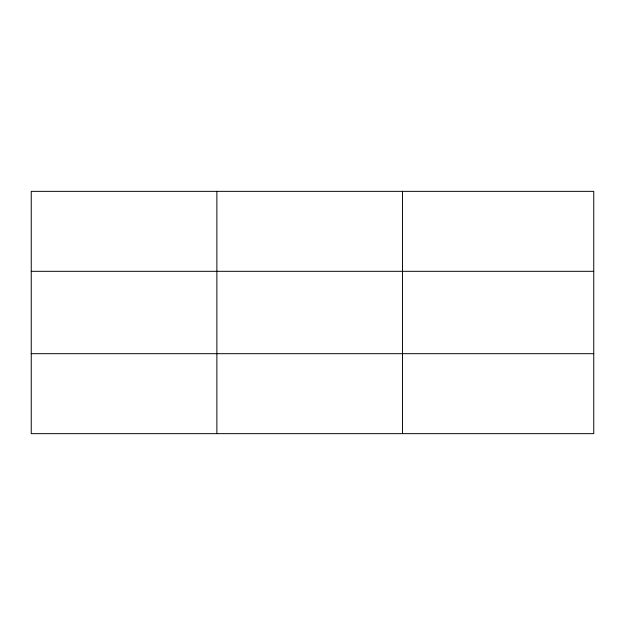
<?xml version="1.0" encoding="UTF-8"?>
<svg xmlns="http://www.w3.org/2000/svg" width="625" height="625" viewBox="0 0 625 625"><rect width="100%" height="100%" fill="white"/><g stroke="black" fill="none" stroke-linecap="round" stroke-linejoin="round"><path stroke-width="0.94" d="M216.875 191.352L216.875 433.648M402.5 191.352L402.5 433.648M593.75 353.688L593.75 433.648L31.25 433.648L31.25 191.352L593.75 191.352L593.75 353.688L31.25 353.688M31.25 271.312L593.75 271.312"/></g></svg>
